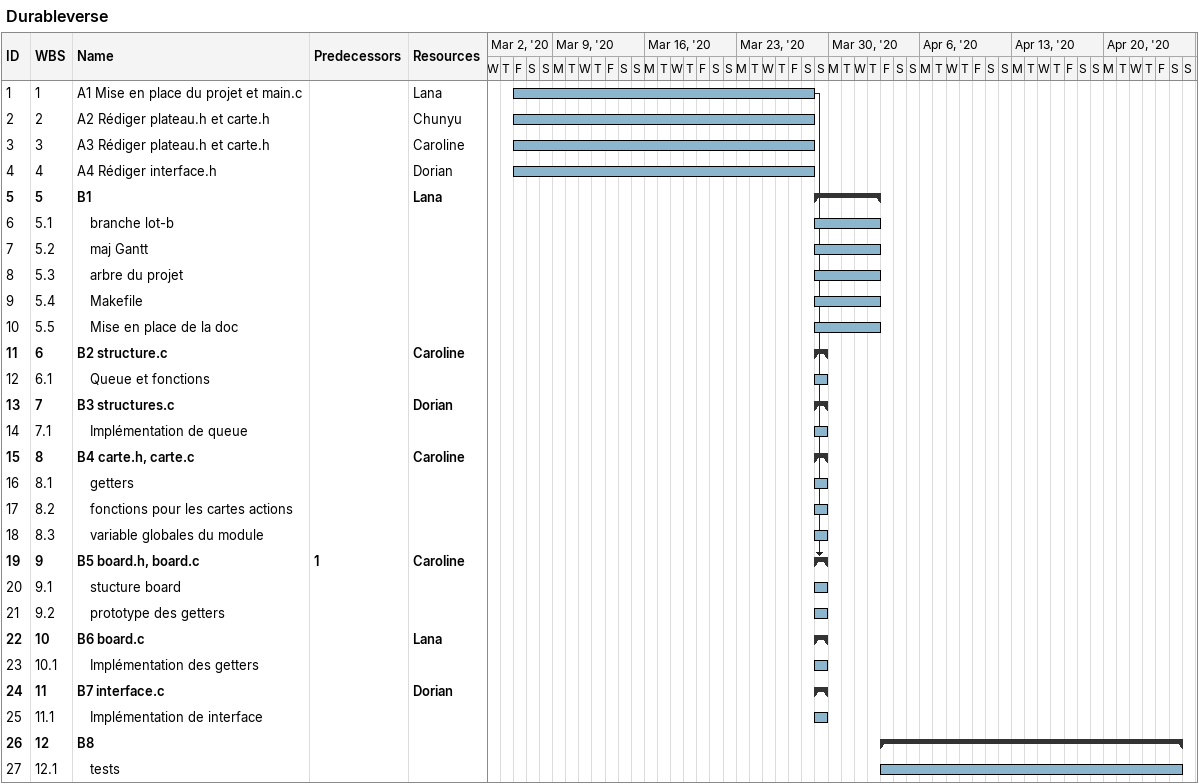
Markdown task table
Durableverse

| ID | WBS | Task | Start | Finish | Predecessors | Resources |
|---|---|---|---|---|---|---|
| 1 | 1 | A1 Mise en place du projet et main.c | 2020-03-06 | 2020-03-28 |  | Lana |
| 2 | 2 | A2 Rédiger plateau.h et carte.h | 2020-03-06 | 2020-03-28 |  | Chunyu |
| 3 | 3 | A3 Rédiger plateau.h et carte.h | 2020-03-06 | 2020-03-28 |  | Caroline |
| 4 | 4 | A4 Rédiger interface.h | 2020-03-06 | 2020-03-28 |  | Dorian |
| 5 | 5 | **B1** | 2020-03-29 | 2020-04-02 |  | Lana |
| 6 | 5.1 | branche lot-b | 2020-03-29 | 2020-04-02 |  |  |
| 7 | 5.2 | maj Gantt | 2020-03-29 | 2020-04-02 |  |  |
| 8 | 5.3 | arbre du projet | 2020-03-29 | 2020-04-02 |  |  |
| 9 | 5.4 | Makefile | 2020-03-29 | 2020-04-02 |  |  |
| 10 | 5.5 | Mise en place de la doc | 2020-03-29 | 2020-04-02 |  |  |
| 11 | 6 | **B2 structure.c** | 2020-03-29 | 2020-03-29 |  | Caroline |
| 12 | 6.1 | Queue et fonctions | 2020-03-29 | 2020-03-29 |  |  |
| 13 | 7 | **B3 structures.c** | 2020-03-29 | 2020-03-29 |  | Dorian |
| 14 | 7.1 | Implémentation de queue | 2020-03-29 | 2020-03-29 |  |  |
| 15 | 8 | **B4 carte.h, carte.c** | 2020-03-29 | 2020-03-29 |  | Caroline |
| 16 | 8.1 | getters | 2020-03-29 | 2020-03-29 |  |  |
| 17 | 8.2 | fonctions pour les cartes actions | 2020-03-29 | 2020-03-29 |  |  |
| 18 | 8.3 | variable globales du module | 2020-03-29 | 2020-03-29 |  |  |
| 19 | 9 | **B5 board.h, board.c** | 2020-03-29 | 2020-03-29 | 1 | Caroline |
| 20 | 9.1 | stucture board | 2020-03-29 | 2020-03-29 |  |  |
| 21 | 9.2 | prototype des getters | 2020-03-29 | 2020-03-29 |  |  |
| 22 | 10 | **B6 board.c** | 2020-03-29 | 2020-03-29 |  | Lana |
| 23 | 10.1 | Implémentation des getters | 2020-03-29 | 2020-03-29 |  |  |
| 24 | 11 | **B7 interface.c** | 2020-03-29 | 2020-03-29 |  | Dorian |
| 25 | 11.1 | Implémentation de interface | 2020-03-29 | 2020-03-29 |  |  |
| 26 | 12 | **B8** | 2020-04-03 | 2020-04-25 |  |  |
| 27 | 12.1 | tests | 2020-04-03 | 2020-04-25 |  |  |
